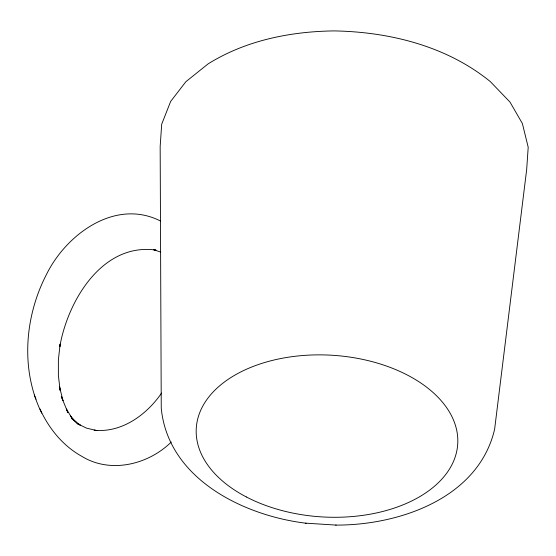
<?xml version="1.0" encoding="UTF-8"?>
<svg xmlns="http://www.w3.org/2000/svg" width="556" height="556" viewBox="0 0 556 556"><rect width="100%" height="100%" fill="white"/><g stroke="black" fill="none" stroke-linecap="round" stroke-linejoin="round"><path stroke-width="0.83" d="M161.601 393.05C146.666 414.769 121.736 433.075 94.186 430.212L96.932 430.608L86.625 428.162L76.797 423.429L80.335 425.152L71.439 418.286L76.061 422.282M171.262 442.041C148.23 464.684 110.387 473.948 81.781 456.316C63.03 445.94 48.74 428.398 40.004 409.007M335.678 525.072L336.185 525.093C399.34 525.267 478.598 498.183 494.625 429.211L526.671 169.559L528.2 147.243L522.383 123.529L510.005 102.089L490.357 81.628C446.69 46.078 389.575 31.894 334.149 30.907C290.301 31.477 245.731 40.442 208.132 63.864L185.878 81.69L170.678 101.4L161.699 124.176L160.163 146.492L161.254 408.229C168.051 478.584 243.076 515.488 305.585 523.168L306.154 523.21M305.585 523.168L336.185 525.093M155.784 250.075C102.109 242.569 67.582 301.171 59.791 346.784L60.152 344.053L58.373 359.927L58.38 375.564L60.18 390.576L59.506 386.795L63.009 400.681L61.327 396.581L67.825 412.448M155.888 250.061L153.706 249.741L160.726 252.111M160.621 221.079C115.676 198.131 66.748 233.805 46.767 273.872C24.617 316.35 20.301 369.538 41.728 413.191M75.963 422.129L70.403 415.784L71.689 417.82M71.668 417.695L66.421 409.042L67.86 412.531M34.298 395.052L35.987 399.152M246.364 496.967A130.966 80.988 3.4 0 0 456.532 452.181A130.966 80.988 3.4 0 0 278.111 359.086A130.966 80.988 3.4 0 0 246.364 496.967"/></g></svg>
